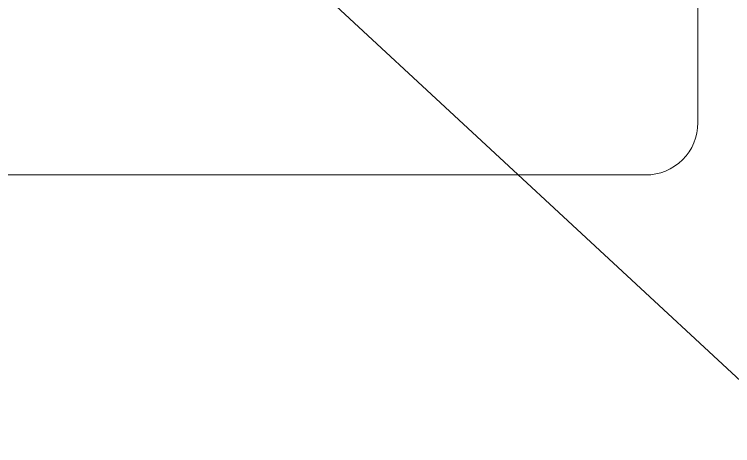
# Model space of a CAD drawing. Header units: millimetres. Extents: x 1167 to 2098, y -78 to 499.
# Drawn here: x 1906.16 to 1919.93, y 264.28 to 272.55 of the extents above; entities that cross this region are included whole.
import ezdxf

# ---------------------------------------------------------------- set-up
doc = ezdxf.new("R2010")
doc.units = ezdxf.units.MM
doc.layers.add('DIM', color=3, linetype='Continuous', lineweight=5)
doc.layers.add('MFPC', color=50, linetype='Continuous', lineweight=5)
doc.styles.add('RD', font='ROMAND.shx', dxfattribs={"width": 0.8})
doc.dimstyles.new('DIM', dxfattribs={"dimtxt": 1.5, "dimasz": 0.8, "dimexe": 0, "dimexo": 0.5, "dimgap": 0.11, "dimtad": 0, "dimzin": 1, "dimdsep": 46, "dimtxsty": 'RD', "dimcen": 0, "dimclrd": 256, "dimclre": 256, "dimclrt": 256, "dimadec": 0, "dimazin": 0, "dimtm": 1e-09, "dimtfac": 1, "dimtofl": 0, "dimtmove": 0, "dimatfit": 3, "dimfxl": 1, "dimlwe": -1, "dimarcsym": 0})

msp = doc.modelspace()

# ---------------------------------------------------------------- linework, layer by layer
at = {"layer": 'MFPC', "lineweight": 5}
msp.add_lwpolyline([(1905.6181, 269.4714), (1918.2634, 269.4714, 0.4142136), (1919.2634, 270.4714), (1919.2634, 272.6839, 0.2377256), (1914.8445, 280.8247, 0.1528489), (1914.5594, 280.9139), (1912.8826, 280.9139, -0.4142136), (1911.8826, 281.9139), (1911.8826, 283.7341, -0.2428914), (1912.093, 284.1417, 0.2428914), (1912.3034, 284.5493), (1912.3034, 285.0514), (1907.7534, 285.0514), (1907.7534, 282.9139, -0.4142136), (1906.7534, 281.9139), (1899.0334, 281.9139, -0.4142136)], format="xyb", dxfattribs=at)

# ---------------------------------------------------------------- leaders
at = {"layer": 'DIM', "color": 3, "lineweight": 5}
msp.add_leader([(1911.5127, 273.4691), (1921.415, 264.2814), (1943.3094, 264.2814)], dimstyle='DIM', override={"dimgap": 0.11, "dimtad": 0}, dxfattribs=at)

doc.saveas('drawing.dxf')
